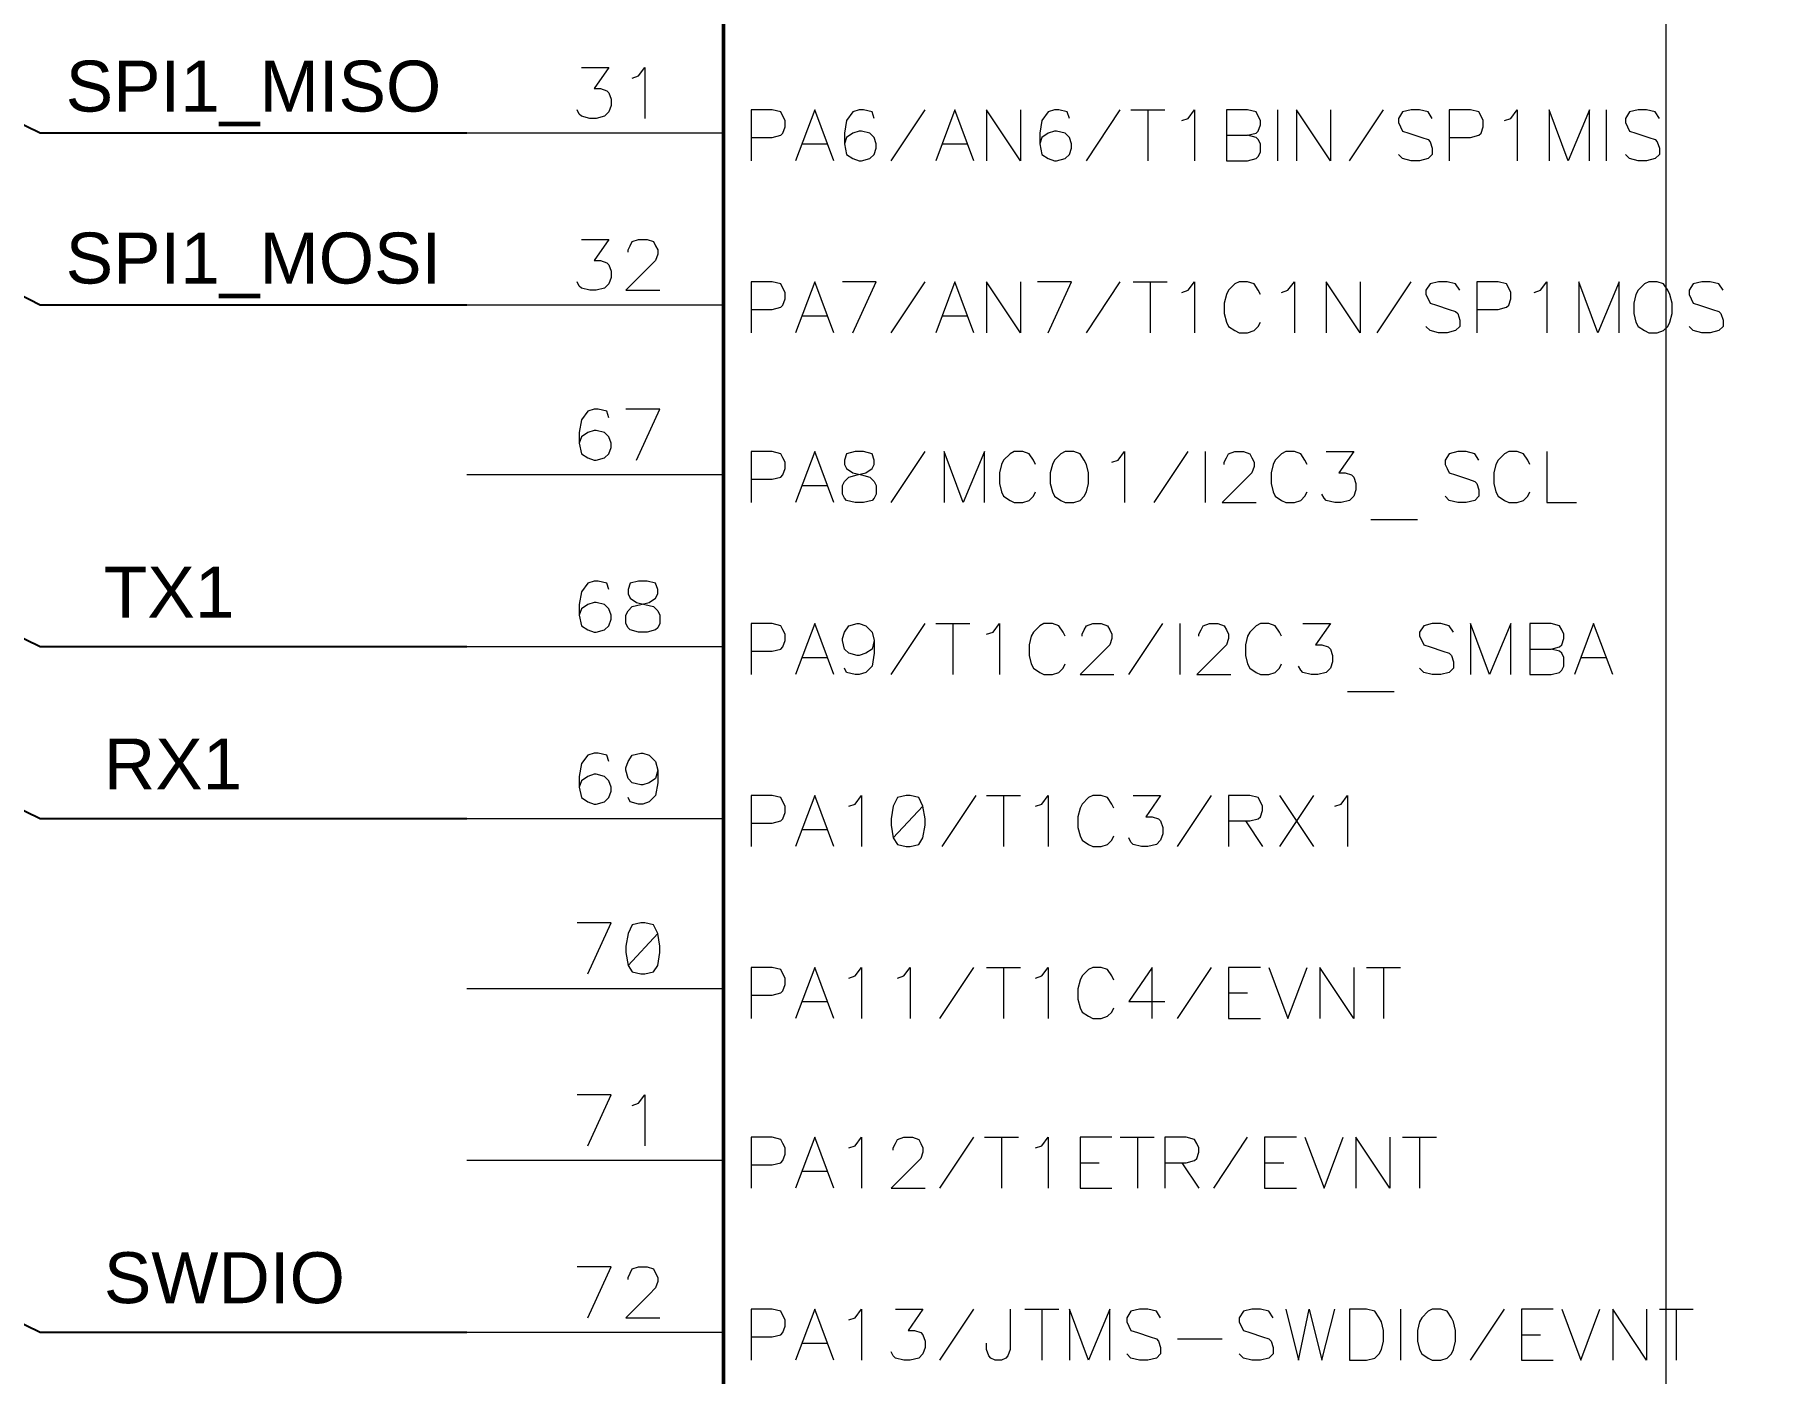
# Model space of a CAD drawing. Header units: millimetres. Extents: x -2024 to 917, y -725 to 13.
# Drawn here: x -1508.18 to -1474.21, y -67.36 to -41.08 of the extents above; entities that cross this region are included whole.
import ezdxf

# ---------------------------------------------------------------- set-up
doc = ezdxf.new("R2010")
doc.units = ezdxf.units.MM
doc.styles.get("Standard").update_dxf_attribs({"font": 'arial.ttf'})

msp = doc.modelspace()

# ---------------------------------------------------------------- linework, layer by layer
at = {"color": 7, "lineweight": 50}
msp.add_lwpolyline([(-1449.233, -21.143), (-1449.233, -192.685), (-1494.649, -192.685), (-1494.649, -21.143)], close=True, dxfattribs=at)
at = {"color": 7, "lineweight": 18}
for points in [[(-1476.149, -21.143), (-1476.149, -192.685)], [(-1497.441, -41.727), (-1496.899, -41.727), (-1497.191, -42.143), (-1497.066, -42.143), (-1496.941, -42.185), (-1496.899, -42.227), (-1496.858, -42.352), (-1496.858, -42.477), (-1496.899, -42.602), (-1496.983, -42.685), (-1497.149, -42.727), (-1497.274, -42.727), (-1497.441, -42.685), (-1497.483, -42.643), (-1497.524, -42.56)], [(-1496.441, -41.935), (-1496.316, -41.893), (-1496.191, -41.727), (-1496.191, -42.727)], [(-1494.108, -43.102), (-1493.691, -43.102), (-1493.524, -43.06), (-1493.483, -43.018), (-1493.441, -42.893), (-1493.441, -42.768), (-1493.483, -42.685), (-1493.524, -42.602), (-1493.691, -42.56), (-1494.108, -42.56), (-1494.108, -43.56)], [(-1492.483, -43.56), (-1492.858, -42.56), (-1493.233, -43.56)], [(-1491.691, -42.727), (-1491.733, -42.602), (-1491.899, -42.56), (-1491.983, -42.56), (-1492.108, -42.602), (-1492.233, -42.768), (-1492.274, -43.018), (-1492.274, -43.227), (-1492.233, -43.435), (-1492.108, -43.518), (-1491.983, -43.56), (-1491.941, -43.56), (-1491.774, -43.518), (-1491.691, -43.435), (-1491.649, -43.31), (-1491.649, -43.227), (-1491.691, -43.102), (-1491.774, -43.018), (-1491.941, -42.977), (-1491.983, -42.977), (-1492.108, -43.018), (-1492.233, -43.102), (-1492.274, -43.227)], [(-1491.358, -43.56), (-1490.691, -42.56)], [(-1489.733, -43.56), (-1490.108, -42.56), (-1490.483, -43.56)], [(-1488.816, -42.56), (-1488.816, -43.56), (-1489.483, -42.56), (-1489.483, -43.56)], [(-1487.858, -42.727), (-1487.899, -42.602), (-1488.066, -42.56), (-1488.149, -42.56), (-1488.274, -42.602), (-1488.399, -42.768), (-1488.441, -43.018), (-1488.441, -43.227), (-1488.399, -43.435), (-1488.274, -43.518), (-1488.149, -43.56), (-1488.108, -43.56), (-1487.941, -43.518), (-1487.858, -43.435), (-1487.816, -43.31), (-1487.816, -43.227), (-1487.858, -43.102), (-1487.941, -43.018), (-1488.108, -42.977), (-1488.149, -42.977), (-1488.274, -43.018), (-1488.399, -43.102), (-1488.441, -43.227)], [(-1487.524, -43.56), (-1486.858, -42.56)], [(-1486.649, -42.56), (-1485.983, -42.56)], [(-1486.316, -42.56), (-1486.316, -43.56)], [(-1485.649, -42.768), (-1485.524, -42.727), (-1485.399, -42.56), (-1485.399, -43.56)], [(-1483.774, -42.56), (-1483.774, -43.56)], [(-1482.733, -42.56), (-1482.733, -43.56), (-1483.399, -42.56), (-1483.399, -43.56)], [(-1482.358, -43.56), (-1481.691, -42.56)], [(-1480.733, -42.727), (-1480.816, -42.602), (-1480.983, -42.56), (-1481.149, -42.56), (-1481.316, -42.602), (-1481.399, -42.727), (-1481.399, -42.81), (-1481.358, -42.893), (-1481.316, -42.977), (-1481.191, -43.018), (-1480.941, -43.102), (-1480.816, -43.143), (-1480.774, -43.185), (-1480.733, -43.31), (-1480.733, -43.435), (-1480.816, -43.518), (-1480.983, -43.56), (-1481.149, -43.56), (-1481.316, -43.518), (-1481.399, -43.435)], [(-1480.399, -43.102), (-1479.983, -43.102), (-1479.816, -43.06), (-1479.774, -43.018), (-1479.733, -42.893), (-1479.733, -42.768), (-1479.774, -42.685), (-1479.816, -42.602), (-1479.983, -42.56), (-1480.399, -42.56), (-1480.399, -43.56)], [(-1479.316, -42.768), (-1479.191, -42.727), (-1479.066, -42.56), (-1479.066, -43.56)], [(-1477.649, -43.56), (-1477.649, -42.56), (-1478.066, -43.56), (-1478.441, -42.56), (-1478.441, -43.56)], [(-1477.316, -42.56), (-1477.316, -43.56)], [(-1476.274, -42.727), (-1476.358, -42.602), (-1476.524, -42.56), (-1476.691, -42.56), (-1476.858, -42.602), (-1476.941, -42.727), (-1476.941, -42.81), (-1476.899, -42.893), (-1476.858, -42.977), (-1476.733, -43.018), (-1476.483, -43.102), (-1476.358, -43.143), (-1476.316, -43.185), (-1476.274, -43.31), (-1476.274, -43.435), (-1476.358, -43.518), (-1476.524, -43.56), (-1476.691, -43.56), (-1476.858, -43.518), (-1476.941, -43.435)], [(-1484.774, -43.06), (-1484.358, -43.06)], [(-1493.108, -43.227), (-1492.608, -43.227)], [(-1490.358, -43.227), (-1489.858, -43.227)], [(-1497.441, -45.102), (-1496.899, -45.102), (-1497.191, -45.518), (-1497.066, -45.518), (-1496.941, -45.56), (-1496.899, -45.602), (-1496.858, -45.727), (-1496.858, -45.852), (-1496.899, -45.977), (-1496.983, -46.06), (-1497.149, -46.102), (-1497.274, -46.102), (-1497.441, -46.06), (-1497.483, -46.018), (-1497.524, -45.935)], [(-1496.524, -45.352), (-1496.524, -45.31), (-1496.483, -45.227), (-1496.441, -45.143), (-1496.316, -45.102), (-1496.149, -45.102), (-1496.024, -45.143), (-1495.983, -45.227), (-1495.941, -45.31), (-1495.941, -45.393), (-1495.983, -45.518), (-1496.108, -45.643), (-1496.566, -46.102), (-1495.899, -46.102)], [(-1494.108, -46.477), (-1493.691, -46.477), (-1493.524, -46.435), (-1493.483, -46.393), (-1493.441, -46.268), (-1493.441, -46.143), (-1493.483, -46.06), (-1493.524, -45.977), (-1493.691, -45.935), (-1494.108, -45.935), (-1494.108, -46.935)], [(-1492.483, -46.935), (-1492.858, -45.935), (-1493.233, -46.935)], [(-1492.108, -46.935), (-1491.649, -45.935), (-1492.316, -45.935)], [(-1491.358, -46.935), (-1490.691, -45.935)], [(-1489.733, -46.935), (-1490.108, -45.935), (-1490.483, -46.935)], [(-1488.816, -45.935), (-1488.816, -46.935), (-1489.483, -45.935), (-1489.483, -46.935)], [(-1488.274, -46.935), (-1487.816, -45.935), (-1488.483, -45.935)], [(-1487.524, -46.935), (-1486.858, -45.935)], [(-1486.608, -45.935), (-1485.941, -45.935)], [(-1486.274, -45.935), (-1486.274, -46.935)], [(-1485.649, -46.143), (-1485.524, -46.102), (-1485.399, -45.935), (-1485.399, -46.935)], [(-1484.108, -46.185), (-1484.149, -46.102), (-1484.233, -45.977), (-1484.358, -45.935), (-1484.524, -45.935), (-1484.608, -45.977), (-1484.733, -46.102), (-1484.774, -46.185), (-1484.816, -46.352), (-1484.816, -46.56), (-1484.774, -46.727), (-1484.733, -46.81), (-1484.608, -46.893), (-1484.524, -46.935), (-1484.358, -46.935), (-1484.233, -46.893), (-1484.149, -46.81), (-1484.108, -46.727)], [(-1483.691, -46.143), (-1483.566, -46.102), (-1483.441, -45.935), (-1483.441, -46.935)], [(-1482.149, -45.935), (-1482.149, -46.935), (-1482.816, -45.935), (-1482.816, -46.935)], [(-1481.816, -46.935), (-1481.149, -45.935)], [(-1480.191, -46.102), (-1480.274, -45.977), (-1480.441, -45.935), (-1480.608, -45.935), (-1480.774, -45.977), (-1480.858, -46.102), (-1480.858, -46.185), (-1480.816, -46.268), (-1480.774, -46.352), (-1480.649, -46.393), (-1480.399, -46.477), (-1480.274, -46.518), (-1480.233, -46.56), (-1480.191, -46.685), (-1480.191, -46.81), (-1480.274, -46.893), (-1480.441, -46.935), (-1480.608, -46.935), (-1480.774, -46.893), (-1480.858, -46.81)], [(-1479.858, -46.477), (-1479.441, -46.477), (-1479.274, -46.435), (-1479.233, -46.393), (-1479.191, -46.268), (-1479.191, -46.143), (-1479.233, -46.06), (-1479.274, -45.977), (-1479.441, -45.935), (-1479.858, -45.935), (-1479.858, -46.935)], [(-1478.733, -46.143), (-1478.608, -46.102), (-1478.483, -45.935), (-1478.483, -46.935)], [(-1477.066, -46.935), (-1477.066, -45.935), (-1477.483, -46.935), (-1477.858, -45.935), (-1477.858, -46.935)], [(-1475.024, -46.102), (-1475.108, -45.977), (-1475.274, -45.935), (-1475.441, -45.935), (-1475.608, -45.977), (-1475.691, -46.102), (-1475.691, -46.185), (-1475.649, -46.268), (-1475.608, -46.352), (-1475.483, -46.393), (-1475.233, -46.477), (-1475.108, -46.518), (-1475.066, -46.56), (-1475.024, -46.685), (-1475.024, -46.81), (-1475.108, -46.893), (-1475.274, -46.935), (-1475.441, -46.935), (-1475.608, -46.893), (-1475.691, -46.81)], [(-1493.108, -46.602), (-1492.608, -46.602)], [(-1490.358, -46.602), (-1489.858, -46.602)], [(-1496.899, -48.602), (-1496.941, -48.477), (-1497.108, -48.435), (-1497.191, -48.435), (-1497.316, -48.477), (-1497.441, -48.643), (-1497.483, -48.893), (-1497.483, -49.102), (-1497.441, -49.31), (-1497.316, -49.393), (-1497.191, -49.435), (-1497.149, -49.435), (-1496.983, -49.393), (-1496.899, -49.31), (-1496.858, -49.185), (-1496.858, -49.102), (-1496.899, -48.977), (-1496.983, -48.893), (-1497.149, -48.852), (-1497.191, -48.852), (-1497.316, -48.893), (-1497.441, -48.977), (-1497.483, -49.102)], [(-1496.358, -49.435), (-1495.899, -48.435), (-1496.566, -48.435)], [(-1494.108, -49.81), (-1493.691, -49.81), (-1493.524, -49.768), (-1493.483, -49.727), (-1493.441, -49.602), (-1493.441, -49.477), (-1493.483, -49.393), (-1493.524, -49.31), (-1493.691, -49.268), (-1494.108, -49.268), (-1494.108, -50.268)], [(-1492.483, -50.268), (-1492.858, -49.268), (-1493.233, -50.268)], [(-1491.358, -50.268), (-1490.691, -49.268)], [(-1489.524, -50.268), (-1489.524, -49.268), (-1489.941, -50.268), (-1490.316, -49.268), (-1490.316, -50.268)], [(-1488.524, -49.518), (-1488.566, -49.435), (-1488.649, -49.31), (-1488.774, -49.268), (-1488.941, -49.268), (-1489.024, -49.31), (-1489.149, -49.435), (-1489.191, -49.518), (-1489.233, -49.685), (-1489.233, -49.893), (-1489.191, -50.06), (-1489.149, -50.143), (-1489.024, -50.227), (-1488.941, -50.268), (-1488.774, -50.268), (-1488.649, -50.227), (-1488.566, -50.143), (-1488.524, -50.06)], [(-1487.024, -49.477), (-1486.899, -49.435), (-1486.774, -49.268), (-1486.774, -50.268)], [(-1486.191, -50.268), (-1485.524, -49.268)], [(-1485.191, -49.268), (-1485.191, -50.268)], [(-1484.816, -49.518), (-1484.816, -49.477), (-1484.774, -49.393), (-1484.733, -49.31), (-1484.608, -49.268), (-1484.441, -49.268), (-1484.316, -49.31), (-1484.274, -49.393), (-1484.233, -49.477), (-1484.233, -49.56), (-1484.274, -49.685), (-1484.399, -49.81), (-1484.858, -50.268), (-1484.191, -50.268)], [(-1483.191, -49.518), (-1483.233, -49.435), (-1483.316, -49.31), (-1483.441, -49.268), (-1483.608, -49.268), (-1483.691, -49.31), (-1483.816, -49.435), (-1483.858, -49.518), (-1483.899, -49.685), (-1483.899, -49.893), (-1483.858, -50.06), (-1483.816, -50.143), (-1483.691, -50.227), (-1483.608, -50.268), (-1483.441, -50.268), (-1483.316, -50.227), (-1483.233, -50.143), (-1483.191, -50.06)], [(-1482.816, -49.268), (-1482.274, -49.268), (-1482.566, -49.685), (-1482.441, -49.685), (-1482.316, -49.727), (-1482.274, -49.768), (-1482.233, -49.893), (-1482.233, -50.018), (-1482.274, -50.143), (-1482.358, -50.227), (-1482.524, -50.268), (-1482.649, -50.268), (-1482.816, -50.227), (-1482.858, -50.185), (-1482.899, -50.102)], [(-1479.816, -49.435), (-1479.899, -49.31), (-1480.066, -49.268), (-1480.233, -49.268), (-1480.399, -49.31), (-1480.483, -49.435), (-1480.483, -49.518), (-1480.441, -49.602), (-1480.399, -49.685), (-1480.274, -49.727), (-1480.024, -49.81), (-1479.899, -49.852), (-1479.858, -49.893), (-1479.816, -50.018), (-1479.816, -50.143), (-1479.899, -50.227), (-1480.066, -50.268), (-1480.233, -50.268), (-1480.399, -50.227), (-1480.483, -50.143)], [(-1478.816, -49.518), (-1478.858, -49.435), (-1478.941, -49.31), (-1479.066, -49.268), (-1479.233, -49.268), (-1479.316, -49.31), (-1479.441, -49.435), (-1479.483, -49.518), (-1479.524, -49.685), (-1479.524, -49.893), (-1479.483, -50.06), (-1479.441, -50.143), (-1479.316, -50.227), (-1479.233, -50.268), (-1479.066, -50.268), (-1478.941, -50.227), (-1478.858, -50.143), (-1478.816, -50.06)], [(-1478.483, -49.268), (-1478.483, -50.268), (-1477.899, -50.268)], [(-1493.108, -49.935), (-1492.608, -49.935)], [(-1481.941, -50.602), (-1481.024, -50.602)], [(-1496.899, -51.977), (-1496.941, -51.852), (-1497.108, -51.81), (-1497.191, -51.81), (-1497.316, -51.852), (-1497.441, -52.018), (-1497.483, -52.268), (-1497.483, -52.477), (-1497.441, -52.685), (-1497.316, -52.768), (-1497.191, -52.81), (-1497.149, -52.81), (-1496.983, -52.768), (-1496.899, -52.685), (-1496.858, -52.56), (-1496.858, -52.477), (-1496.899, -52.352), (-1496.983, -52.268), (-1497.149, -52.227), (-1497.191, -52.227), (-1497.316, -52.268), (-1497.441, -52.352), (-1497.483, -52.477)], [(-1494.108, -53.185), (-1493.691, -53.185), (-1493.524, -53.143), (-1493.483, -53.102), (-1493.441, -52.977), (-1493.441, -52.852), (-1493.483, -52.768), (-1493.524, -52.685), (-1493.691, -52.643), (-1494.108, -52.643), (-1494.108, -53.643)], [(-1492.483, -53.643), (-1492.858, -52.643), (-1493.233, -53.643)], [(-1491.691, -52.977), (-1491.733, -53.143), (-1491.858, -53.227), (-1491.983, -53.268), (-1492.024, -53.268), (-1492.191, -53.227), (-1492.274, -53.143), (-1492.316, -52.977), (-1492.316, -52.935), (-1492.274, -52.81), (-1492.191, -52.685), (-1492.024, -52.643), (-1491.983, -52.643), (-1491.858, -52.685), (-1491.733, -52.81), (-1491.691, -52.977), (-1491.691, -53.227), (-1491.733, -53.477), (-1491.858, -53.602), (-1491.983, -53.643), (-1492.066, -53.643), (-1492.233, -53.602), (-1492.274, -53.518)], [(-1491.358, -53.643), (-1490.691, -52.643)], [(-1490.483, -52.643), (-1489.816, -52.643)], [(-1490.149, -52.643), (-1490.149, -53.643)], [(-1489.483, -52.852), (-1489.358, -52.81), (-1489.233, -52.643), (-1489.233, -53.643)], [(-1487.941, -52.893), (-1487.983, -52.81), (-1488.066, -52.685), (-1488.191, -52.643), (-1488.358, -52.643), (-1488.441, -52.685), (-1488.566, -52.81), (-1488.608, -52.893), (-1488.649, -53.06), (-1488.649, -53.268), (-1488.608, -53.435), (-1488.566, -53.518), (-1488.441, -53.602), (-1488.358, -53.643), (-1488.191, -53.643), (-1488.066, -53.602), (-1487.983, -53.518), (-1487.941, -53.435)], [(-1487.608, -52.893), (-1487.608, -52.852), (-1487.566, -52.768), (-1487.524, -52.685), (-1487.399, -52.643), (-1487.233, -52.643), (-1487.108, -52.685), (-1487.066, -52.768), (-1487.024, -52.852), (-1487.024, -52.935), (-1487.066, -53.06), (-1487.191, -53.185), (-1487.649, -53.643), (-1486.983, -53.643)], [(-1486.691, -53.643), (-1486.024, -52.643)], [(-1485.691, -52.643), (-1485.691, -53.643)], [(-1485.316, -52.893), (-1485.316, -52.852), (-1485.274, -52.768), (-1485.233, -52.685), (-1485.108, -52.643), (-1484.941, -52.643), (-1484.816, -52.685), (-1484.774, -52.768), (-1484.733, -52.852), (-1484.733, -52.935), (-1484.774, -53.06), (-1484.899, -53.185), (-1485.358, -53.643), (-1484.691, -53.643)], [(-1483.691, -52.893), (-1483.733, -52.81), (-1483.816, -52.685), (-1483.941, -52.643), (-1484.108, -52.643), (-1484.191, -52.685), (-1484.316, -52.81), (-1484.358, -52.893), (-1484.399, -53.06), (-1484.399, -53.268), (-1484.358, -53.435), (-1484.316, -53.518), (-1484.191, -53.602), (-1484.108, -53.643), (-1483.941, -53.643), (-1483.816, -53.602), (-1483.733, -53.518), (-1483.691, -53.435)], [(-1483.274, -52.643), (-1482.733, -52.643), (-1483.024, -53.06), (-1482.899, -53.06), (-1482.774, -53.102), (-1482.733, -53.143), (-1482.691, -53.268), (-1482.691, -53.393), (-1482.733, -53.518), (-1482.816, -53.602), (-1482.983, -53.643), (-1483.108, -53.643), (-1483.274, -53.602), (-1483.316, -53.56), (-1483.358, -53.477)], [(-1480.316, -52.81), (-1480.399, -52.685), (-1480.566, -52.643), (-1480.733, -52.643), (-1480.899, -52.685), (-1480.983, -52.81), (-1480.983, -52.893), (-1480.941, -52.977), (-1480.899, -53.06), (-1480.774, -53.102), (-1480.524, -53.185), (-1480.399, -53.227), (-1480.358, -53.268), (-1480.316, -53.393), (-1480.316, -53.518), (-1480.399, -53.602), (-1480.566, -53.643), (-1480.733, -53.643), (-1480.899, -53.602), (-1480.983, -53.518)], [(-1479.191, -53.643), (-1479.191, -52.643), (-1479.608, -53.643), (-1479.983, -52.643), (-1479.983, -53.643)], [(-1477.191, -53.643), (-1477.566, -52.643), (-1477.941, -53.643)], [(-1493.108, -53.31), (-1492.608, -53.31)], [(-1478.816, -53.143), (-1478.399, -53.143)], [(-1477.816, -53.31), (-1477.316, -53.31)], [(-1482.399, -53.977), (-1481.483, -53.977)], [(-1496.899, -55.352), (-1496.941, -55.227), (-1497.108, -55.185), (-1497.191, -55.185), (-1497.316, -55.227), (-1497.441, -55.393), (-1497.483, -55.643), (-1497.483, -55.852), (-1497.441, -56.06), (-1497.316, -56.143), (-1497.191, -56.185), (-1497.149, -56.185), (-1496.983, -56.143), (-1496.899, -56.06), (-1496.858, -55.935), (-1496.858, -55.852), (-1496.899, -55.727), (-1496.983, -55.643), (-1497.149, -55.602), (-1497.191, -55.602), (-1497.316, -55.643), (-1497.441, -55.727), (-1497.483, -55.852)], [(-1495.941, -55.518), (-1495.983, -55.685), (-1496.108, -55.768), (-1496.233, -55.81), (-1496.274, -55.81), (-1496.441, -55.768), (-1496.524, -55.685), (-1496.566, -55.518), (-1496.566, -55.477), (-1496.524, -55.352), (-1496.441, -55.227), (-1496.274, -55.185), (-1496.233, -55.185), (-1496.108, -55.227), (-1495.983, -55.352), (-1495.941, -55.518), (-1495.941, -55.768), (-1495.983, -56.018), (-1496.108, -56.143), (-1496.233, -56.185), (-1496.316, -56.185), (-1496.483, -56.143), (-1496.524, -56.06)], [(-1494.108, -56.56), (-1493.691, -56.56), (-1493.524, -56.518), (-1493.483, -56.477), (-1493.441, -56.352), (-1493.441, -56.227), (-1493.483, -56.143), (-1493.524, -56.06), (-1493.691, -56.018), (-1494.108, -56.018), (-1494.108, -57.018)], [(-1492.483, -57.018), (-1492.858, -56.018), (-1493.233, -57.018)], [(-1492.191, -56.227), (-1492.066, -56.185), (-1491.941, -56.018), (-1491.941, -57.018)], [(-1490.358, -57.018), (-1489.691, -56.018)], [(-1489.483, -56.018), (-1488.816, -56.018)], [(-1489.149, -56.018), (-1489.149, -57.018)], [(-1488.524, -56.227), (-1488.399, -56.185), (-1488.274, -56.018), (-1488.274, -57.018)], [(-1486.983, -56.268), (-1487.024, -56.185), (-1487.108, -56.06), (-1487.233, -56.018), (-1487.399, -56.018), (-1487.483, -56.06), (-1487.608, -56.185), (-1487.649, -56.268), (-1487.691, -56.435), (-1487.691, -56.643), (-1487.649, -56.81), (-1487.608, -56.893), (-1487.483, -56.977), (-1487.399, -57.018), (-1487.233, -57.018), (-1487.108, -56.977), (-1487.024, -56.893), (-1486.983, -56.81)], [(-1486.608, -56.018), (-1486.066, -56.018), (-1486.358, -56.435), (-1486.233, -56.435), (-1486.108, -56.477), (-1486.066, -56.518), (-1486.024, -56.643), (-1486.024, -56.768), (-1486.066, -56.893), (-1486.149, -56.977), (-1486.316, -57.018), (-1486.441, -57.018), (-1486.608, -56.977), (-1486.649, -56.935), (-1486.691, -56.852)], [(-1485.733, -57.018), (-1485.066, -56.018)], [(-1484.733, -56.518), (-1484.316, -56.518), (-1484.149, -56.477), (-1484.108, -56.435), (-1484.066, -56.31), (-1484.066, -56.227), (-1484.108, -56.143), (-1484.149, -56.06), (-1484.316, -56.018), (-1484.733, -56.018), (-1484.733, -57.018)], [(-1483.733, -56.018), (-1483.066, -57.018)], [(-1483.066, -56.018), (-1483.733, -57.018)], [(-1482.649, -56.227), (-1482.524, -56.185), (-1482.399, -56.018), (-1482.399, -57.018)], [(-1490.733, -56.227), (-1491.316, -56.852)], [(-1493.108, -56.685), (-1492.608, -56.685)], [(-1484.399, -56.518), (-1484.066, -57.018)], [(-1497.316, -59.518), (-1496.858, -58.518), (-1497.524, -58.518)], [(-1495.941, -58.727), (-1496.524, -59.352)], [(-1494.108, -59.935), (-1493.691, -59.935), (-1493.524, -59.893), (-1493.483, -59.852), (-1493.441, -59.727), (-1493.441, -59.602), (-1493.483, -59.518), (-1493.524, -59.435), (-1493.691, -59.393), (-1494.108, -59.393), (-1494.108, -60.393)], [(-1492.483, -60.393), (-1492.858, -59.393), (-1493.233, -60.393)], [(-1492.191, -59.602), (-1492.066, -59.56), (-1491.941, -59.393), (-1491.941, -60.393)], [(-1491.233, -59.602), (-1491.108, -59.56), (-1490.983, -59.393), (-1490.983, -60.393)], [(-1490.399, -60.393), (-1489.733, -59.393)], [(-1489.483, -59.393), (-1488.816, -59.393)], [(-1489.149, -59.393), (-1489.149, -60.393)], [(-1488.524, -59.602), (-1488.399, -59.56), (-1488.274, -59.393), (-1488.274, -60.393)], [(-1486.983, -59.643), (-1487.024, -59.56), (-1487.108, -59.435), (-1487.233, -59.393), (-1487.399, -59.393), (-1487.483, -59.435), (-1487.608, -59.56), (-1487.649, -59.643), (-1487.691, -59.81), (-1487.691, -60.018), (-1487.649, -60.185), (-1487.608, -60.268), (-1487.483, -60.352), (-1487.399, -60.393), (-1487.233, -60.393), (-1487.108, -60.352), (-1487.024, -60.268), (-1486.983, -60.185)], [(-1486.233, -60.393), (-1486.233, -59.393), (-1486.691, -60.06), (-1485.983, -60.06)], [(-1485.733, -60.393), (-1485.066, -59.393)], [(-1484.108, -59.393), (-1484.733, -59.393), (-1484.733, -60.393), (-1484.108, -60.393)], [(-1483.941, -59.393), (-1483.566, -60.393), (-1483.191, -59.393)], [(-1482.274, -59.393), (-1482.274, -60.393), (-1482.941, -59.393), (-1482.941, -60.393)], [(-1482.024, -59.393), (-1481.358, -59.393)], [(-1481.691, -59.393), (-1481.691, -60.393)], [(-1493.108, -60.06), (-1492.608, -60.06)], [(-1484.733, -59.893), (-1484.358, -59.893)], [(-1497.316, -62.893), (-1496.858, -61.893), (-1497.524, -61.893)], [(-1496.441, -62.102), (-1496.316, -62.06), (-1496.191, -61.893), (-1496.191, -62.893)], [(-1494.108, -63.268), (-1493.691, -63.268), (-1493.524, -63.227), (-1493.483, -63.185), (-1493.441, -63.06), (-1493.441, -62.935), (-1493.483, -62.852), (-1493.524, -62.768), (-1493.691, -62.727), (-1494.108, -62.727), (-1494.108, -63.727)], [(-1492.483, -63.727), (-1492.858, -62.727), (-1493.233, -63.727)], [(-1492.191, -62.935), (-1492.066, -62.893), (-1491.941, -62.727), (-1491.941, -63.727)], [(-1491.316, -62.977), (-1491.316, -62.935), (-1491.274, -62.852), (-1491.233, -62.768), (-1491.108, -62.727), (-1490.941, -62.727), (-1490.816, -62.768), (-1490.774, -62.852), (-1490.733, -62.935), (-1490.733, -63.018), (-1490.774, -63.143), (-1490.899, -63.268), (-1491.358, -63.727), (-1490.691, -63.727)], [(-1490.399, -63.727), (-1489.733, -62.727)], [(-1489.524, -62.727), (-1488.858, -62.727)], [(-1489.191, -62.727), (-1489.191, -63.727)], [(-1488.524, -62.935), (-1488.399, -62.893), (-1488.274, -62.727), (-1488.274, -63.727)], [(-1487.024, -62.727), (-1487.649, -62.727), (-1487.649, -63.727), (-1487.024, -63.727)], [(-1486.858, -62.727), (-1486.191, -62.727)], [(-1486.524, -62.727), (-1486.524, -63.727)], [(-1485.983, -63.227), (-1485.566, -63.227), (-1485.399, -63.185), (-1485.358, -63.143), (-1485.316, -63.018), (-1485.316, -62.935), (-1485.358, -62.852), (-1485.399, -62.768), (-1485.566, -62.727), (-1485.983, -62.727), (-1485.983, -63.727)], [(-1485.024, -63.727), (-1484.358, -62.727)], [(-1483.399, -62.727), (-1484.024, -62.727), (-1484.024, -63.727), (-1483.399, -63.727)], [(-1483.233, -62.727), (-1482.858, -63.727), (-1482.483, -62.727)], [(-1481.566, -62.727), (-1481.566, -63.727), (-1482.233, -62.727), (-1482.233, -63.727)], [(-1481.316, -62.727), (-1480.649, -62.727)], [(-1480.983, -62.727), (-1480.983, -63.727)], [(-1493.108, -63.393), (-1492.608, -63.393)], [(-1487.649, -63.227), (-1487.274, -63.227)], [(-1485.649, -63.227), (-1485.316, -63.727)], [(-1484.024, -63.227), (-1483.649, -63.227)], [(-1497.316, -66.268), (-1496.858, -65.268), (-1497.524, -65.268)], [(-1496.524, -65.518), (-1496.524, -65.477), (-1496.483, -65.393), (-1496.441, -65.31), (-1496.316, -65.268), (-1496.149, -65.268), (-1496.024, -65.31), (-1495.983, -65.393), (-1495.941, -65.477), (-1495.941, -65.56), (-1495.983, -65.685), (-1496.108, -65.81), (-1496.566, -66.268), (-1495.899, -66.268)], [(-1494.108, -66.643), (-1493.691, -66.643), (-1493.524, -66.602), (-1493.483, -66.56), (-1493.441, -66.435), (-1493.441, -66.31), (-1493.483, -66.227), (-1493.524, -66.143), (-1493.691, -66.102), (-1494.108, -66.102), (-1494.108, -67.102)], [(-1492.483, -67.102), (-1492.858, -66.102), (-1493.233, -67.102)], [(-1492.191, -66.31), (-1492.066, -66.268), (-1491.941, -66.102), (-1491.941, -67.102)], [(-1491.274, -66.102), (-1490.733, -66.102), (-1491.024, -66.518), (-1490.899, -66.518), (-1490.774, -66.56), (-1490.733, -66.602), (-1490.691, -66.727), (-1490.691, -66.852), (-1490.733, -66.977), (-1490.816, -67.06), (-1490.983, -67.102), (-1491.108, -67.102), (-1491.274, -67.06), (-1491.316, -67.018), (-1491.358, -66.935)], [(-1490.399, -67.102), (-1489.733, -66.102)], [(-1489.024, -66.102), (-1489.024, -66.893), (-1489.066, -67.018), (-1489.108, -67.06), (-1489.191, -67.102), (-1489.316, -67.102), (-1489.399, -67.06), (-1489.441, -67.018), (-1489.483, -66.893), (-1489.483, -66.768)], [(-1488.733, -66.102), (-1488.066, -66.102)], [(-1488.399, -66.102), (-1488.399, -67.102)], [(-1487.066, -67.102), (-1487.066, -66.102), (-1487.483, -67.102), (-1487.858, -66.102), (-1487.858, -67.102)], [(-1486.066, -66.268), (-1486.149, -66.143), (-1486.316, -66.102), (-1486.483, -66.102), (-1486.649, -66.143), (-1486.733, -66.268), (-1486.733, -66.352), (-1486.691, -66.435), (-1486.649, -66.518), (-1486.524, -66.56), (-1486.274, -66.643), (-1486.149, -66.685), (-1486.108, -66.727), (-1486.066, -66.852), (-1486.066, -66.977), (-1486.149, -67.06), (-1486.316, -67.102), (-1486.483, -67.102), (-1486.649, -67.06), (-1486.733, -66.977)], [(-1483.858, -66.268), (-1483.941, -66.143), (-1484.108, -66.102), (-1484.274, -66.102), (-1484.441, -66.143), (-1484.524, -66.268), (-1484.524, -66.352), (-1484.483, -66.435), (-1484.441, -66.518), (-1484.316, -66.56), (-1484.066, -66.643), (-1483.941, -66.685), (-1483.899, -66.727), (-1483.858, -66.852), (-1483.858, -66.977), (-1483.941, -67.06), (-1484.108, -67.102), (-1484.274, -67.102), (-1484.441, -67.06), (-1484.524, -66.977)], [(-1483.608, -66.102), (-1483.358, -67.102), (-1483.149, -66.102), (-1482.899, -67.102), (-1482.649, -66.102)], [(-1481.358, -66.102), (-1481.358, -67.102)], [(-1479.983, -67.102), (-1479.316, -66.102)], [(-1478.358, -66.102), (-1478.983, -66.102), (-1478.983, -67.102), (-1478.358, -67.102)], [(-1478.191, -66.102), (-1477.816, -67.102), (-1477.441, -66.102)], [(-1476.524, -66.102), (-1476.524, -67.102), (-1477.191, -66.102), (-1477.191, -67.102)], [(-1476.274, -66.102), (-1475.608, -66.102)], [(-1475.941, -66.102), (-1475.941, -67.102)], [(-1493.108, -66.768), (-1492.608, -66.768)], [(-1485.733, -66.685), (-1484.858, -66.685)], [(-1478.983, -66.602), (-1478.608, -66.602)]]:
    msp.add_lwpolyline(points, dxfattribs=at)
at = {"color": 7, "lineweight": 25}
for points in [[(-1499.691, -43.018), (-1504.733, -43.018), (-1508.066, -43.018), (-1509.774, -42.185)], [(-1499.691, -46.393), (-1504.733, -46.393), (-1508.066, -46.393), (-1509.774, -45.518)], [(-1499.691, -53.102), (-1505.566, -53.102), (-1508.066, -53.102), (-1509.774, -52.268)], [(-1499.691, -56.477), (-1505.566, -56.477), (-1508.066, -56.477), (-1509.774, -55.643)], [(-1499.691, -66.56), (-1505.566, -66.56), (-1508.066, -66.56), (-1509.774, -65.727)]]:
    msp.add_lwpolyline(points, dxfattribs=at)
at = {"color": 7, "lineweight": 18}
for points in [[(-1484.774, -42.56), (-1484.774, -43.56), (-1484.358, -43.56), (-1484.191, -43.518), (-1484.149, -43.477), (-1484.108, -43.393), (-1484.108, -43.227), (-1484.149, -43.143), (-1484.191, -43.102), (-1484.358, -43.06), (-1484.191, -43.018), (-1484.149, -42.977), (-1484.108, -42.852), (-1484.108, -42.768), (-1484.149, -42.685), (-1484.191, -42.602), (-1484.358, -42.56)], [(-1476.483, -45.935), (-1476.566, -45.977), (-1476.691, -46.102), (-1476.733, -46.185), (-1476.774, -46.352), (-1476.774, -46.56), (-1476.733, -46.727), (-1476.691, -46.81), (-1476.566, -46.893), (-1476.483, -46.935), (-1476.316, -46.935), (-1476.191, -46.893), (-1476.108, -46.81), (-1476.066, -46.727), (-1476.024, -46.56), (-1476.024, -46.352), (-1476.066, -46.185), (-1476.108, -46.102), (-1476.191, -45.977), (-1476.316, -45.935)], [(-1492.066, -49.268), (-1492.233, -49.31), (-1492.274, -49.435), (-1492.274, -49.518), (-1492.233, -49.602), (-1492.108, -49.685), (-1491.941, -49.727), (-1491.774, -49.768), (-1491.691, -49.852), (-1491.649, -49.935), (-1491.649, -50.102), (-1491.691, -50.185), (-1491.733, -50.227), (-1491.899, -50.268), (-1492.066, -50.268), (-1492.233, -50.227), (-1492.274, -50.185), (-1492.316, -50.102), (-1492.316, -49.935), (-1492.274, -49.852), (-1492.191, -49.768), (-1492.024, -49.727), (-1491.858, -49.685), (-1491.733, -49.602), (-1491.691, -49.518), (-1491.691, -49.435), (-1491.733, -49.31), (-1491.899, -49.268)], [(-1487.941, -49.268), (-1488.024, -49.31), (-1488.149, -49.435), (-1488.191, -49.518), (-1488.233, -49.685), (-1488.233, -49.893), (-1488.191, -50.06), (-1488.149, -50.143), (-1488.024, -50.227), (-1487.941, -50.268), (-1487.774, -50.268), (-1487.649, -50.227), (-1487.566, -50.143), (-1487.524, -50.06), (-1487.483, -49.893), (-1487.483, -49.685), (-1487.524, -49.518), (-1487.566, -49.435), (-1487.649, -49.31), (-1487.774, -49.268)], [(-1496.316, -51.81), (-1496.483, -51.852), (-1496.524, -51.977), (-1496.524, -52.06), (-1496.483, -52.143), (-1496.358, -52.227), (-1496.191, -52.268), (-1496.024, -52.31), (-1495.941, -52.393), (-1495.899, -52.477), (-1495.899, -52.643), (-1495.941, -52.727), (-1495.983, -52.768), (-1496.149, -52.81), (-1496.316, -52.81), (-1496.483, -52.768), (-1496.524, -52.727), (-1496.566, -52.643), (-1496.566, -52.477), (-1496.524, -52.393), (-1496.441, -52.31), (-1496.274, -52.268), (-1496.108, -52.227), (-1495.983, -52.143), (-1495.941, -52.06), (-1495.941, -51.977), (-1495.983, -51.852), (-1496.149, -51.81)], [(-1478.816, -52.643), (-1478.816, -53.643), (-1478.399, -53.643), (-1478.233, -53.602), (-1478.191, -53.56), (-1478.149, -53.477), (-1478.149, -53.31), (-1478.191, -53.227), (-1478.233, -53.185), (-1478.399, -53.143), (-1478.233, -53.102), (-1478.191, -53.06), (-1478.149, -52.935), (-1478.149, -52.852), (-1478.191, -52.768), (-1478.233, -52.685), (-1478.399, -52.643)], [(-1491.066, -56.018), (-1491.233, -56.06), (-1491.316, -56.227), (-1491.358, -56.477), (-1491.358, -56.602), (-1491.316, -56.852), (-1491.233, -56.977), (-1491.066, -57.018), (-1490.983, -57.018), (-1490.816, -56.977), (-1490.733, -56.852), (-1490.691, -56.602), (-1490.691, -56.477), (-1490.733, -56.227), (-1490.816, -56.06), (-1490.983, -56.018)], [(-1496.274, -58.518), (-1496.441, -58.56), (-1496.524, -58.727), (-1496.566, -58.977), (-1496.566, -59.102), (-1496.524, -59.352), (-1496.441, -59.477), (-1496.274, -59.518), (-1496.191, -59.518), (-1496.024, -59.477), (-1495.941, -59.352), (-1495.899, -59.102), (-1495.899, -58.977), (-1495.941, -58.727), (-1496.024, -58.56), (-1496.191, -58.518)], [(-1482.358, -66.102), (-1482.358, -67.102), (-1482.024, -67.102), (-1481.858, -67.06), (-1481.774, -66.977), (-1481.733, -66.893), (-1481.691, -66.727), (-1481.691, -66.518), (-1481.733, -66.352), (-1481.774, -66.268), (-1481.858, -66.143), (-1482.024, -66.102)], [(-1480.733, -66.102), (-1480.816, -66.143), (-1480.941, -66.268), (-1480.983, -66.352), (-1481.024, -66.518), (-1481.024, -66.727), (-1480.983, -66.893), (-1480.941, -66.977), (-1480.816, -67.06), (-1480.733, -67.102), (-1480.566, -67.102), (-1480.441, -67.06), (-1480.358, -66.977), (-1480.316, -66.893), (-1480.274, -66.727), (-1480.274, -66.518), (-1480.316, -66.352), (-1480.358, -66.268), (-1480.441, -66.143), (-1480.566, -66.102)]]:
    msp.add_lwpolyline(points, close=True, dxfattribs=at)
at = {"color": 7, "lineweight": 5}
for points in [[(-1494.649, -43.018), (-1499.691, -43.018)], [(-1494.649, -46.393), (-1499.691, -46.393)], [(-1494.649, -49.727), (-1499.691, -49.727)], [(-1494.649, -53.102), (-1499.691, -53.102)], [(-1494.649, -56.477), (-1499.691, -56.477)], [(-1494.649, -59.81), (-1499.691, -59.81)], [(-1494.649, -63.185), (-1499.691, -63.185)], [(-1494.649, -66.56), (-1499.691, -66.56)]]:
    msp.add_lwpolyline(points, dxfattribs=at)

# ---------------------------------------------------------------- texts
at = {"color": 7}
for s, p in [('SPI1_MISO', (-1507.566, -42.594)), ('SPI1_MOSI', (-1507.566, -45.969)), ('TX1', (-1506.816, -52.525)), ('RX1', (-1506.816, -55.9)), ('SWDIO', (-1506.816, -65.983))]:
    msp.add_text(s, height=1, dxfattribs=at).set_placement(p)

doc.saveas('drawing.dxf')
